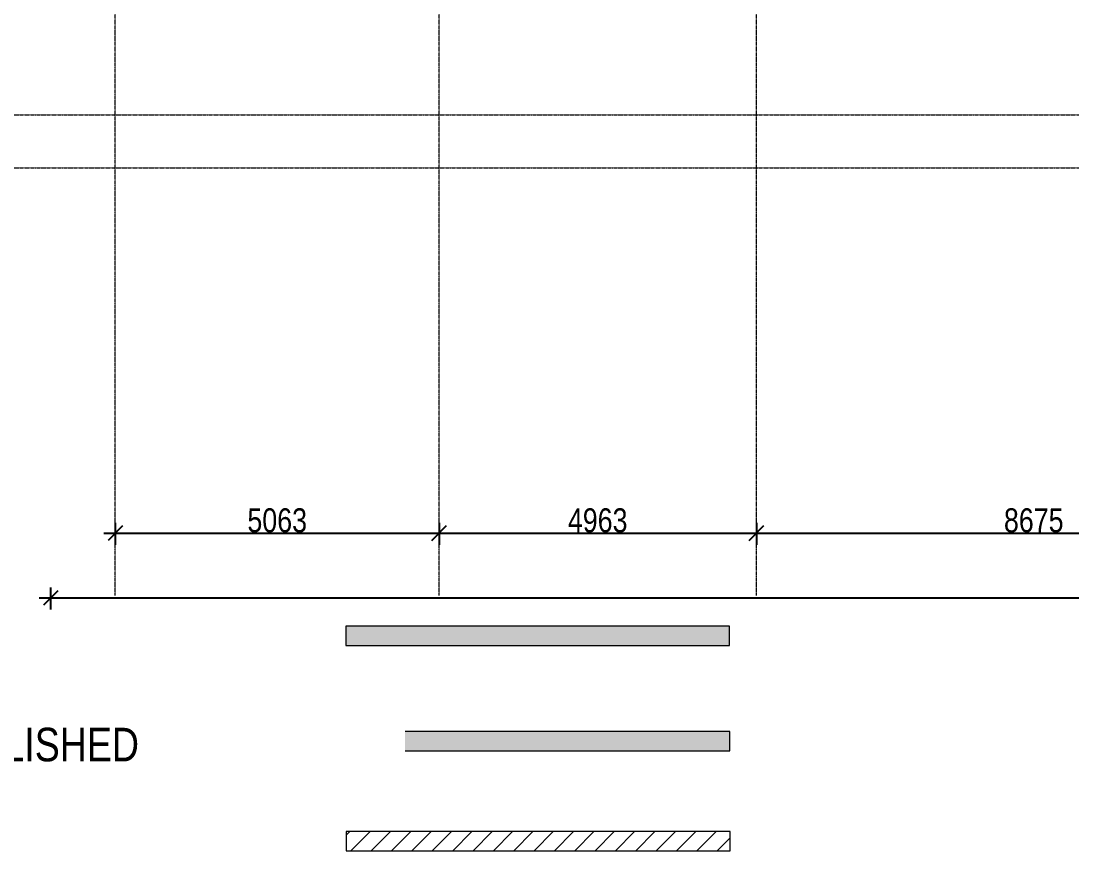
# Model space of a CAD drawing. Header units: millimetres. Extents: x -35190 to 411743, y -233114 to 23872.
# Drawn here: x 235138 to 251574, y -29319 to -16002 of the extents above; entities that cross this region are included whole.
import ezdxf

# ---------------------------------------------------------------- set-up
doc = ezdxf.new("R2010")
doc.units = ezdxf.units.MM
doc.linetypes.add('Grid Line', pattern=[22.225, 12.7, -3.175, 3.175, -3.175])
for name, color, linetype, lineweight in [('A-ANNO-DIMS', 211, 'Continuous', 9), ('A-DETL-GENF', 92, 'Continuous', 18), ('A-DETL-THIN', 151, 'Continuous', 18), ('G-ANNO-TEXT', 231, 'Continuous', 9), ('S-GRID', 1, 'Continuous', 9)]:
    doc.layers.add(name, color=color, linetype=linetype, lineweight=lineweight)
doc.styles.add('Arial_3', font='arial.ttf', dxfattribs={"width": 0.8, "height": 375})
doc.dimstyles.new('main_4_5mm', dxfattribs={"dimscale": 304.8, "dimtxt": 382.597275, "dimasz": 0.738189, "dimexe": 0.590551, "dimexo": 0.0625, "dimgap": 0.024606, "dimtad": 1, "dimdec": 0, "dimzin": 0, "dimdsep": 46, "dimtxsty": 'Arial_3', "dimblk1": 'OBLIQUE', "dimblk2": 'OBLIQUE', "dimsah": 1, "dimcen": 0.09, "dimdle": 0.590551, "dimazin": 0, "dimtfac": 1, "dimtdec": 4, "dimtix": 1, "dimtmove": 0, "dimatfit": 3, "dimfxl": 0.590551, "dimfxlon": 1, "dimtvp": 1, "dimtolj": 1, "dimtzin": 0, "dimarcsym": 2})
doc.dimstyles.new('main_4_5mm_2', dxfattribs={"dimscale": 304.8, "dimtxt": 382.597275, "dimasz": 0.738189, "dimexe": 0.590551, "dimexo": 0.0625, "dimgap": 0.024606, "dimtad": 1, "dimdec": 0, "dimzin": 0, "dimdsep": 46, "dimtxsty": 'Arial_3', "dimblk1": 'OBLIQUE', "dimblk2": 'OBLIQUE', "dimsah": 1, "dimcen": 0.09, "dimdle": 0.590551, "dimazin": 0, "dimtfac": 1, "dimtdec": 4, "dimtix": 1, "dimtmove": 0, "dimatfit": 3, "dimfxl": 0.590551, "dimfxlon": 1, "dimtvp": 1, "dimtolj": 1, "dimtzin": 0, "dimarcsym": 2})

# ---------------------------------------------------------------- blocks, each defined once
blk = doc.blocks.new('_Oblique')
at = {"color": 0, "linetype": 'ByBlock', "lineweight": -2}
blk.add_line((-0.5, -0.5), (0.5, 0.5), dxfattribs=at)
blk = doc.blocks.new('*D5241')
at = {"layer": 'A-ANNO-DIMS', "color": 0, "lineweight": -2, "transparency": 16777216}
for p, q in [((236613, -23847), (236613, -24188)), ((241676, -23847), (241676, -24188)), ((236433, -24008), (241856, -24008))]:
    blk.add_line(p, q, dxfattribs=at)
at = {"layer": 'Defpoints', "color": 0, "transparency": 16777216}
for p in [(236613, -23828), (241676, -23828), (241676, -24008)]:
    blk.add_point(p, dxfattribs=at)
at = {"layer": 'A-ANNO-DIMS', "color": 0, "lineweight": -2, "transparency": 16777216, "xscale": 224.9999999999999, "yscale": 224.9999999999999, "zscale": 224.9999999999999, "rotation": 180}
blk.add_blockref('_Oblique', (236613, -24008), dxfattribs=at)
at = {"layer": 'A-ANNO-DIMS', "color": 0, "lineweight": -2, "transparency": 16777216, "xscale": 224.9999999999999, "yscale": 224.9999999999999, "zscale": 224.9999999999999}
blk.add_blockref('_Oblique', (241676, -24008), dxfattribs=at)
at = {"layer": 'A-ANNO-DIMS', "color": 0, "transparency": 16777216, "insert": (239145, -23809), "char_height": 375, "width": 1101.88, "attachment_point": 5, "style": 'Arial_3'}
blk.add_mtext('\\A1;5063', dxfattribs=at)
blk = doc.blocks.new('*D5242')
at = {"layer": 'A-ANNO-DIMS', "color": 0, "lineweight": -2, "transparency": 16777216}
for p, q in [((241676, -23847), (241676, -24188)), ((246638, -23847), (246638, -24188)), ((241496, -24008), (246818, -24008))]:
    blk.add_line(p, q, dxfattribs=at)
at = {"layer": 'Defpoints', "color": 0, "transparency": 16777216}
for p in [(241676, -23828), (246638, -23828), (246638, -24008)]:
    blk.add_point(p, dxfattribs=at)
at = {"layer": 'A-ANNO-DIMS', "color": 0, "lineweight": -2, "transparency": 16777216, "xscale": 224.9999999999999, "yscale": 224.9999999999999, "zscale": 224.9999999999999, "rotation": 180}
blk.add_blockref('_Oblique', (241676, -24008), dxfattribs=at)
at = {"layer": 'A-ANNO-DIMS', "color": 0, "lineweight": -2, "transparency": 16777216, "xscale": 224.9999999999999, "yscale": 224.9999999999999, "zscale": 224.9999999999999}
blk.add_blockref('_Oblique', (246638, -24008), dxfattribs=at)
at = {"layer": 'A-ANNO-DIMS', "color": 0, "transparency": 16777216, "insert": (244157, -23809), "char_height": 375, "width": 1101.88, "attachment_point": 5, "style": 'Arial_3'}
blk.add_mtext('\\A1;4963', dxfattribs=at)
blk = doc.blocks.new('*D5243')
at = {"layer": 'A-ANNO-DIMS', "color": 0, "lineweight": -2, "transparency": 16777216}
for p, q in [((246638, -23847), (246638, -24188)), ((255313, -23847), (255313, -24188)), ((246458, -24008), (255493, -24008))]:
    blk.add_line(p, q, dxfattribs=at)
at = {"layer": 'Defpoints', "color": 0, "transparency": 16777216}
for p in [(246638, -23828), (255313, -23828), (255313, -24008)]:
    blk.add_point(p, dxfattribs=at)
at = {"layer": 'A-ANNO-DIMS', "color": 0, "lineweight": -2, "transparency": 16777216, "xscale": 224.9999999999999, "yscale": 224.9999999999999, "zscale": 224.9999999999999, "rotation": 180}
blk.add_blockref('_Oblique', (246638, -24008), dxfattribs=at)
at = {"layer": 'A-ANNO-DIMS', "color": 0, "lineweight": -2, "transparency": 16777216, "xscale": 224.9999999999999, "yscale": 224.9999999999999, "zscale": 224.9999999999999}
blk.add_blockref('_Oblique', (255313, -24008), dxfattribs=at)
at = {"layer": 'A-ANNO-DIMS', "color": 0, "transparency": 16777216, "insert": (250976, -23809), "char_height": 375, "width": 1101.88, "attachment_point": 5, "style": 'Arial_3'}
blk.add_mtext('\\A1;8675', dxfattribs=at)
blk = doc.blocks.new('*D5321')
at = {"layer": 'A-ANNO-DIMS', "color": 0, "lineweight": -2, "transparency": 16777216}
for p, q in [((235601, -24859), (235601, -25200)), ((289676, -24859), (289676, -25200)), ((235421, -25020), (289856, -25020))]:
    blk.add_line(p, q, dxfattribs=at)
at = {"layer": 'Defpoints', "color": 0, "transparency": 16777216}
for p in [(235601, -24840), (289676, -24840), (289676, -25020)]:
    blk.add_point(p, dxfattribs=at)
at = {"layer": 'A-ANNO-DIMS', "color": 0, "lineweight": -2, "transparency": 16777216, "xscale": 224.9999999999999, "yscale": 224.9999999999999, "zscale": 224.9999999999999, "rotation": 180}
blk.add_blockref('_Oblique', (235601, -25020), dxfattribs=at)
at = {"layer": 'A-ANNO-DIMS', "color": 0, "lineweight": -2, "transparency": 16777216, "xscale": 224.9999999999999, "yscale": 224.9999999999999, "zscale": 224.9999999999999}
blk.add_blockref('_Oblique', (289676, -25020), dxfattribs=at)
at = {"layer": 'A-ANNO-DIMS', "color": 0, "transparency": 16777216, "insert": (262638, -24821), "char_height": 375, "width": 1377.35, "attachment_point": 5, "style": 'Arial_3'}
blk.add_mtext('\\A1;54075', dxfattribs=at)

msp = doc.modelspace()

# ---------------------------------------------------------------- hatches: boundary and pattern name
at = {"layer": 'A-DETL-GENF'}
for color, points in [(1, [(240216.3, -25762.7), (246216.3, -25762.7), (246216.3, -25462.7), (240216.3, -25462.7)]), (7, [(240221.1, -27407.5), (246221.1, -27407.5), (246221.1, -27107.5), (240221.1, -27107.5)])]:
    msp.add_hatch(color=color, dxfattribs=at).paths.add_polyline_path(points)
h = msp.add_hatch(dxfattribs=at)
h.set_pattern_fill('FP_76', style=0, pattern_type=2)
h.set_pattern_definition([(45, (247326.97, -1578.69), (-159.099, 159.099), [])])
h.paths.add_polyline_path([(240225.9, -28972.3), (246225.9, -28972.3), (246225.9, -28672.3), (240225.9, -28672.3)])

# ---------------------------------------------------------------- linework, layer by layer
at = {"layer": 'A-DETL-THIN'}
for p, q in [((246216.3, -25462.7), (240216.3, -25462.7)), ((240216.3, -25462.7), (240216.3, -25762.7)), ((246216.3, -25762.7), (246216.3, -25462.7)), ((240216.3, -25762.7), (246216.3, -25762.7)), ((246221.1, -27107.5), (240221.1, -27107.5)), ((240221.1, -27107.5), (240221.1, -27407.5)), ((246221.1, -27407.5), (246221.1, -27107.5)), ((240221.1, -27407.5), (246221.1, -27407.5)), ((246225.9, -28672.3), (240225.9, -28672.3)), ((240225.9, -28672.3), (240225.9, -28972.3)), ((246225.9, -28972.3), (246225.9, -28672.3)), ((240225.9, -28972.3), (246225.9, -28972.3))]:
    msp.add_line(p, q, dxfattribs=at)
at = {"layer": 'S-GRID', "linetype": 'Grid Line'}
for p, q in [((236613.4, -24980.3), (236613.4, 17292.4)), ((241675.9, -24980.3), (241675.9, 17292.4)), ((246638.4, -24980.3), (246638.4, 17292.4)), ((231291.7, -17466.5), (294398.4, -17466.5)), ((231291.7, -18294.5), (294398.4, -18294.5))]:
    msp.add_line(p, q, dxfattribs=at)

# ---------------------------------------------------------------- texts
at = {"layer": 'G-ANNO-TEXT', "color": 7, "insert": (229029.1, -28663), "char_height": 525, "width": 6776.264, "attachment_point": 1, "style": 'Arial_3', "bg_fill": 3, "box_fill_scale": 1.25, "bg_fill_color": 256, "bg_fill_true_color": 13158600, "bg_fill_transparency": 0}
msp.add_mtext('EXISTING WALL', dxfattribs=at)

# ---------------------------------------------------------------- dimensions: what is measured, and where the dimension line sits
at = {"layer": 'A-ANNO-DIMS'}
for base, p1, p2, dimstyle, override, picture, middle in [((241675.8786243, -24008.2394983), (236613.3786243, -23828.2394983), (241675.8786243, -23828.2394983), 'main_4_5mm', {"dimpost": '<>', "dimfxl": 5062.5}, '*D5241', (239144.6286243, -23809.1467288)), ((246638.3786243, -24008.2394983), (241675.8786243, -23828.2394983), (246638.3786243, -23828.2394983), 'main_4_5mm', {"dimpost": '<>', "dimfxl": 4962.5}, '*D5242', (244157.1286243, -23809.1467288)), ((255313.4, -24008.2), (246638.4, -23828.2), (255313.4, -23828.2), 'main_4_5mm', {"dimpost": '<>', "dimfxl": 8675}, '*D5243', (250975.9, -23809.3)), ((289675.9, -25019.9), (235600.9, -24839.9), (289675.9, -24839.9), 'main_4_5mm_2', {"dimpost": '<>', "dimfxl": 54075}, '*D5321', (262638.4, -24820.9))]:
    dim = msp.add_linear_dim(base=base, p1=p1, p2=p2, dimstyle=dimstyle, override=override, dxfattribs=at)
    dim.commit()
    dim.dimension.update_dxf_attribs({"geometry": picture, "text_midpoint": middle})

# ---------------------------------------------------------------- next in the draw order: texts
at = {"layer": 'G-ANNO-TEXT', "color": 7, "insert": (229029.1, -27048.9), "char_height": 525, "width": 11983.224, "attachment_point": 1, "style": 'Arial_3', "bg_fill": 3, "box_fill_scale": 1.25, "bg_fill_color": 256, "bg_fill_true_color": 13158600, "bg_fill_transparency": 0}
msp.add_mtext('WALLS TO BE DEMOLISHED', dxfattribs=at)

doc.saveas('drawing.dxf')
